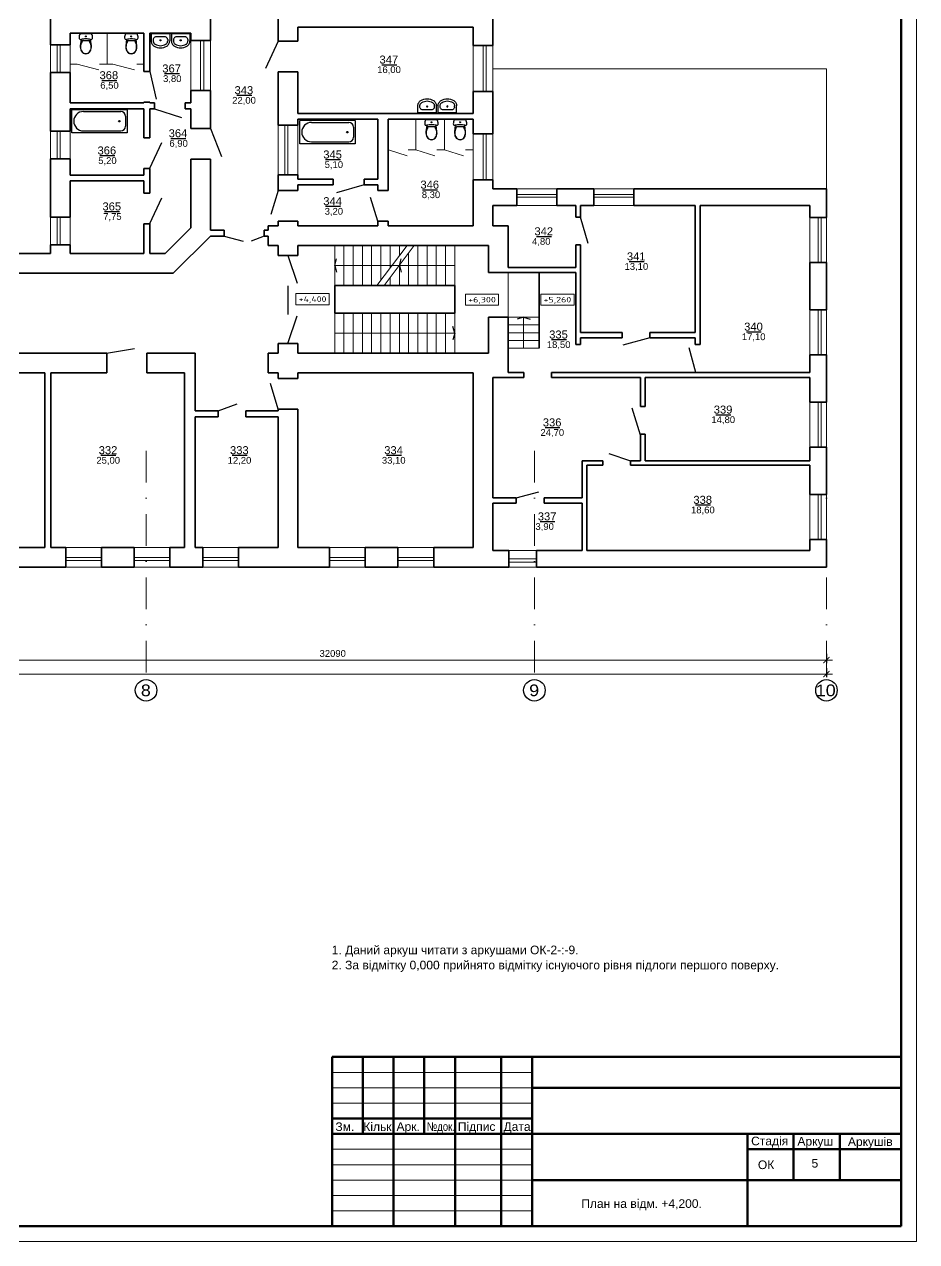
# Model space of a CAD drawing. Header units: millimetres. Extents: x 752233 to 2620908, y -654617 to -58944.
# Drawn here: x 1364315 to 1393313, y -270795 to -231250 of the extents above; entities that cross this region are included whole.
import ezdxf
from ezdxf.enums import TextEntityAlignment as Align

# ---------------------------------------------------------------- set-up
doc = ezdxf.new("R2010")
doc.units = ezdxf.units.MM
doc.header["$LTSCALE"] = 90
doc.linetypes.add('DASHDOT', pattern=[25.4, 12.7, -6.35, 0, -6.35])
doc.linetypes.add('Wipeout_Contour', pattern=[1000000.0, 0, -1000000.0])
doc.layers.get('0').update_dxf_attribs({"lineweight": 15})
doc.layers.get('DefPoints').update_dxf_attribs({"color": 255, "lineweight": 9})
doc.layers.add('Shutters', color=7, linetype='Continuous')
doc.styles.add('style2', font='ARIAL.TTF')
doc.styles.add('txt200', font='txt.shx', dxfattribs={"width": 0.9, "height": 200})
doc.dimstyles.new('ARKO_TICK_EXTLINES', dxfattribs={"dimscale": 100, "dimtxt": 2.2, "dimasz": 2, "dimexe": 1, "dimexo": 1, "dimgap": 1, "dimtad": 1, "dimdec": 0, "dimzin": 0, "dimtxsty": 'style2', "dimblk": 'ARCHTICK', "dimcen": 2, "dimdle": 2, "dimclrd": 5, "dimadec": 0, "dimazin": 0, "dimtfac": 1, "dimtdec": 0, "dimtix": 1, "dimtmove": 0, "dimatfit": 0, "dimfxl": 0, "dimtolj": 1, "dimtzin": 0, "dimlwd": 20, "dimarcsym": 0})

# ---------------------------------------------------------------- blocks, each defined once
blk = doc.blocks.new('A$C0C1168F7')
at = {"color": 254, "linetype": 'Wipeout_Contour', "ltscale": 5960.404581}
blk.add_wipeout([(0, 450), (0, 221), (3, 187), (11, 155), (26, 124), (44, 97), (68, 73), (95, 54), (160, 24), (229, 6), (300, 0), (371, 6), (440, 24), (505, 54), (532, 73), (556, 97), (574, 124), (589, 155), (597, 187), (600, 221), (600, 450)], dxfattribs=at).dxf.layer = 'Shutters'
at = {"layer": 'Shutters', "color": 133, "linetype": 'Continuous'}
for p, q in [((0, 450), (0, 221)), ((600, 450), (0, 450)), ((600, 450), (600, 221)), ((65, 267), (65, 221)), ((181, 358), (181, 358)), ((419, 358), (181, 358)), ((535, 267), (535, 221))]:
    blk.add_line(p, q, dxfattribs=at)
for points in [[(0, 221), (2, 196), (6, 171), (14, 147), (25, 124), (39, 103), (56, 84), (74, 68), (95, 54)], [(181, 358), (159, 356), (137, 351), (117, 342), (99, 331), (85, 317), (74, 302), (67, 284), (65, 267)], [(65, 221), (66, 205), (69, 189), (74, 173), (82, 159), (90, 146), (101, 134), (113, 123), (126, 114)], [(95, 54), (143, 31), (194, 14), (247, 3), (300, 0), (353, 3), (406, 14), (457, 31), (505, 54)], [(126, 114), (167, 94), (210, 80), (255, 71), (300, 68), (345, 71), (390, 80), (433, 94), (474, 114)], [(535, 267), (533, 284), (526, 302), (515, 317), (501, 331), (483, 342), (463, 351), (441, 356), (419, 358)], [(474, 114), (487, 123), (499, 134), (510, 146), (518, 159), (526, 173), (531, 189), (534, 205), (535, 221)], [(505, 54), (526, 68), (544, 84), (561, 103), (575, 124), (586, 147), (594, 171), (598, 196), (600, 221)]]:
    blk.add_lwpolyline(points, dxfattribs=at)
blk.add_circle((300, 243), 17.5, dxfattribs=at)
blk = doc.blocks.new('A$C5F3917FC')
at = {"color": 254, "linetype": 'Wipeout_Contour', "ltscale": 14728.445072}
blk.add_wipeout([(31, 650), (18, 619), (8, 587), (2, 554), (0, 520), (5, 498), (20, 479), (40, 469), (64, 469), (102, 475), (141, 480), (181, 483), (220, 484), (259, 483), (299, 480), (338, 475), (376, 469), (400, 469), (420, 479), (435, 498), (440, 520), (438, 554), (432, 587), (422, 619), (409, 650)], dxfattribs=at).dxf.layer = 'Shutters'
at = {"color": 254, "linetype": 'Wipeout_Contour', "ltscale": 9083.641401}
blk.add_wipeout([(98, 419), (342, 419), (363, 381), (380, 341), (392, 300), (399, 257), (376, 469), (338, 475), (299, 480), (259, 483), (220, 484), (181, 483), (141, 480), (102, 475), (64, 469), (41, 257), (48, 300), (60, 341), (77, 381)], dxfattribs=at).dxf.layer = 'Shutters'
at = {"layer": 'Shutters', "color": 133, "linetype": 'Continuous'}
blk.add_line((409, 650), (31, 650), dxfattribs=at)
at = {"color": 254, "linetype": 'Wipeout_Contour', "ltscale": 8188.801298}
blk.add_wipeout([(343, 54), (369, 92), (386, 132), (396, 173), (400, 215), (399, 257), (392, 301), (379, 344), (361, 385), (337, 427), (103, 427), (79, 385), (61, 344), (48, 301), (41, 257), (39, 215), (44, 173), (54, 132), (71, 92), (97, 54), (132, 25), (174, 6), (220, 0), (266, 6), (308, 25)], dxfattribs=at).dxf.layer = 'Shutters'
at = {"layer": 'Shutters', "color": 133, "linetype": 'Continuous'}
for p, q in [((2, 554), (0, 520)), ((0, 520), (5, 498)), ((8, 587), (2, 554)), ((5, 498), (20, 479)), ((18, 619), (8, 587)), ((31, 650), (18, 619)), ((20, 479), (40, 469)), ((40, 469), (64, 469)), ((64, 469), (41, 257)), ((98, 419), (77, 381)), ((107, 419), (86, 381)), ((342, 419), (98, 419)), ((354, 381), (333, 419)), ((363, 381), (342, 419)), ((399, 257), (376, 469)), ((376, 469), (400, 469)), ((400, 469), (420, 479)), ((422, 619), (409, 650)), ((420, 479), (435, 498)), ((432, 587), (422, 619)), ((438, 554), (432, 587)), ((435, 498), (440, 520)), ((440, 520), (438, 554)), ((41, 257), (39, 215)), ((39, 215), (44, 173)), ((48, 300), (41, 257)), ((44, 173), (54, 132)), ((49, 256), (47, 215)), ((47, 215), (52, 174)), ((60, 341), (48, 300)), ((56, 299), (49, 256)), ((52, 174), (62, 134)), ((54, 132), (70, 92)), ((68, 341), (56, 299)), ((77, 381), (60, 341)), ((62, 134), (78, 96)), ((86, 381), (68, 341)), ((70, 92), (97, 54)), ((78, 96), (102, 60)), ((97, 54), (132, 25)), ((102, 60), (136, 32)), ((132, 25), (174, 6)), ((136, 32), (176, 14)), ((174, 6), (220, 0)), ((176, 14), (220, 8)), ((220, 8), (264, 14)), ((220, 0), (266, 6)), ((264, 14), (304, 32)), ((266, 6), (308, 25)), ((304, 32), (338, 60)), ((308, 25), (343, 54)), ((338, 60), (362, 96)), ((343, 54), (370, 92)), ((371, 341), (354, 381)), ((362, 96), (378, 134)), ((380, 341), (363, 381)), ((370, 92), (386, 132)), ((384, 299), (371, 341)), ((378, 134), (388, 174)), ((392, 300), (380, 341)), ((391, 256), (384, 299)), ((386, 132), (396, 173)), ((388, 174), (393, 215)), ((393, 215), (391, 256)), ((399, 257), (392, 300)), ((396, 173), (401, 215)), ((401, 215), (399, 257))]:
    blk.add_line(p, q, dxfattribs=at)
blk.add_lwpolyline([(376, 469), (338, 475), (299, 480), (259, 483), (220, 484), (181, 483), (141, 480), (102, 475), (64, 469)], dxfattribs=at)
blk.add_circle((220, 567), 15, dxfattribs=at)
blk = doc.blocks.new('A$C003F1A73')
at = {"color": 254, "linetype": 'Wipeout_Contour', "ltscale": 4500.361208}
blk.add_wipeout([(0, 0), (1800, 0), (1800, 750), (0, 750)], dxfattribs=at).dxf.layer = 'Shutters'
at = {"layer": 'Shutters', "color": 133, "linetype": 'Continuous'}
for p, q in [((0, 0), (0, 750)), ((0, 750), (1800, 750)), ((60, 210), (60, 540)), ((1425, 690), (210, 690)), ((1800, 750), (1800, 0)), ((1425, 60), (210, 60)), ((0, 0), (1800, 0))]:
    blk.add_line(p, q, dxfattribs=at)
blk.add_circle((256, 375), 25, dxfattribs=at)
for centre, radius, start, end in [((210, 540), 150, 90, 180), ((1425, 375), 315, 270, 90), ((210, 210), 150, 180, 270)]:
    blk.add_arc(centre, radius, start, end, dxfattribs=at)
blk = doc.blocks.new('OTMET_P')
at = {"color": 0, "linetype": 'ByBlock'}
blk.add_lwpolyline([(-6, -2), (-6, 2), (6, 2), (6, -2)], close=True, dxfattribs=at)
at = {"color": 0, "linetype": 'ByBlock', "style": 'txt200', "width": 1.071429}
blk.add_attdef('OTMET', text='', height=2, dxfattribs=at).set_placement((-5, -1), (5, -1), align=Align.FIT)
blk = doc.blocks.new('_ArchTick')
at = {"color": 0, "linetype": 'ByBlock', "const_width": 0.15}
blk.add_lwpolyline([(-0.5, -0.5), (0.5, 0.5)], dxfattribs=at)
blk = doc.blocks.new('*D37')
at = {"color": 0, "lineweight": -2}
for p, q in [((1313221, -252161), (1313221, -252461)), ((1390381, -252161), (1390381, -252461))]:
    blk.add_line(p, q, dxfattribs=at)
at = {"color": 5, "lineweight": 20}
blk.add_line((1313021, -252361), (1390581, -252361), dxfattribs=at)
at = {"layer": 'DefPoints', "color": 0, "lineweight": 15}
for p in [(1313221, -249223), (1390381, -249223), (1390381, -252361)]:
    blk.add_point(p, dxfattribs=at)
at = {"color": 5, "lineweight": 20, "xscale": 200, "yscale": 200, "zscale": 200, "rotation": 180}
blk.add_blockref('_ArchTick', (1313221, -252361), dxfattribs=at)
at = {"color": 5, "lineweight": 20, "xscale": 200, "yscale": 200, "zscale": 200}
blk.add_blockref('_ArchTick', (1390381, -252361), dxfattribs=at)
at = {"color": 0, "lineweight": 15, "insert": (1351801, -252149), "char_height": 220, "attachment_point": 5, "style": 'style2'}
blk.add_mtext('\\A1;77160', dxfattribs=at)
blk = doc.blocks.new('*D38')
at = {"color": 0, "lineweight": -2}
for p, q in [((1358291, -251701), (1358291, -252001)), ((1390381, -251701), (1390381, -252001))]:
    blk.add_line(p, q, dxfattribs=at)
at = {"color": 5, "lineweight": 20}
blk.add_line((1390581, -251901), (1358091, -251901), dxfattribs=at)
at = {"layer": 'DefPoints', "color": 0, "lineweight": 15}
for p in [(1358291, -251578), (1390381, -251578), (1358291, -251901)]:
    blk.add_point(p, dxfattribs=at)
at = {"color": 5, "lineweight": 20, "xscale": 200, "yscale": 200, "zscale": 200, "rotation": 180}
blk.add_blockref('_ArchTick', (1358291, -251901), dxfattribs=at)
at = {"color": 5, "lineweight": 20, "xscale": 200, "yscale": 200, "zscale": 200}
blk.add_blockref('_ArchTick', (1390381, -251901), dxfattribs=at)
at = {"color": 0, "lineweight": 15, "insert": (1374336, -251689), "char_height": 220, "attachment_point": 5, "style": 'style2'}
blk.add_mtext('\\A1;32090', dxfattribs=at)

msp = doc.modelspace()

# ---------------------------------------------------------------- linework, layer by layer
at = {"color": 250, "linetype": 'ByBlock', "ltscale": 4}
for p, q in [((1393313.3, -270794.7), (1393313.3, -192165.3)), ((1306957.9, -270794.7), (1393313.3, -270794.7))]:
    msp.add_line(p, q, dxfattribs=at)
at = {"color": 7, "lineweight": 50}
for p, q in [((1392813.3, -270294.7), (1392813.3, -192665.3)), ((1392813.3, -264794.7), (1374313.3, -264794.7)), ((1374313.3, -264794.7), (1392813.3, -264794.7)), ((1374313.3, -264794.7), (1374313.3, -270294.7)), ((1392813.3, -264794.7), (1374313.3, -264794.7)), ((1374313.3, -264794.7), (1374313.3, -270294.7)), ((1375313.3, -264794.7), (1375313.3, -267294.7)), ((1376313.3, -264794.7), (1376313.3, -270294.7)), ((1377313.3, -264794.7), (1377313.3, -267294.7)), ((1378313.3, -264794.7), (1378313.3, -270294.7)), ((1379813.3, -264794.7), (1379813.3, -270294.7)), ((1380813.3, -264794.7), (1380813.3, -270294.7)), ((1380813.3, -265794.7), (1392813.3, -265794.7)), ((1374313.3, -266794.7), (1380813.3, -266794.7)), ((1374313.3, -267294.7), (1392813.3, -267294.7)), ((1387813.3, -267294.7), (1387813.3, -270294.7)), ((1389313.3, -267294.7), (1389313.3, -268794.7)), ((1390813.3, -267294.7), (1390813.3, -268794.7)), ((1387813.3, -267794.7), (1392813.3, -267794.7)), ((1380813.3, -268794.7), (1392813.3, -268794.7)), ((1307757.9, -270294.7), (1392813.3, -270294.7))]:
    msp.add_line(p, q, dxfattribs=at)
at = {"color": 250, "lineweight": 35}
for p, q in [((1372561.3, -231795.1), (1372561.3, -228790.9)), ((1379541.3, -231935.1), (1379541.3, -230235.1)), ((1365161.3, -231915.1), (1365161.3, -230895.1)), ((1370361.3, -231775.1), (1370361.3, -230795.1)), ((1365801.3, -231535.1), (1368201.3, -231535.1)), ((1365801.3, -231915.1), (1365801.3, -231535.1)), ((1368201.3, -232783.1), (1368201.3, -231535.1)), ((1368391.3, -231535.1), (1369721.3, -231535.1)), ((1368391.3, -232783.1), (1368391.3, -231535.1)), ((1369721.3, -231775.1), (1369721.3, -231535.1)), ((1373201.3, -231795.1), (1373201.3, -231345.1)), ((1373201.3, -231345.1), (1378901.3, -231345.1)), ((1378901.3, -231935.1), (1378901.3, -231345.1)), ((1365801.3, -231915.1), (1365161.3, -231915.1)), ((1370361.3, -231775.1), (1369721.3, -231775.1)), ((1373201.3, -231795.1), (1372561.3, -231795.1)), ((1378901.3, -231935.1), (1379541.3, -231935.1)), ((1365161.3, -234715.1), (1365161.3, -232815.1)), ((1365801.3, -232815.1), (1365161.3, -232815.1)), ((1365801.3, -233804.7), (1365801.3, -232815.1)), ((1368391.3, -232783.1), (1368201.3, -232783.1)), ((1372561.3, -234522), (1372561.3, -232795.1)), ((1373201.3, -232795.1), (1372561.3, -232795.1)), ((1373201.3, -234145.1), (1373201.3, -232795.1)), ((1369721.3, -233804.7), (1369721.3, -233395.1)), ((1370361.3, -233395.1), (1369721.3, -233395.1)), ((1370361.3, -234635.1), (1370361.3, -233395.1)), ((1378901.3, -234145.1), (1378901.3, -233435.1)), ((1378901.3, -233435.1), (1379541.3, -233435.1)), ((1379541.3, -234805.1), (1379541.3, -233435.1)), ((1365801.3, -233804.7), (1368201.3, -233804.7)), ((1365801.3, -233994.7), (1368201.3, -233994.7)), ((1365801.3, -234715.1), (1365801.3, -233994.7)), ((1368201.3, -233804.7), (1368201.3, -233783.1)), ((1368391.3, -233783.1), (1368201.3, -233783.1)), ((1368201.3, -234935.9), (1368201.3, -233994.7)), ((1368391.3, -233804.7), (1368391.3, -233783.1)), ((1368391.3, -233804.7), (1368541, -233804.7)), ((1368391.3, -233994.7), (1368541, -233994.7)), ((1368391.3, -234935.9), (1368391.3, -233994.7)), ((1368541, -233804.7), (1368541, -233994.7)), ((1369541, -233804.7), (1369721.3, -233804.7)), ((1369541, -233804.7), (1369541, -233994.7)), ((1369541, -233994.7), (1369721.3, -233994.7)), ((1369721.3, -234635.1), (1369721.3, -233994.7)), ((1373201.3, -234145.1), (1378901.3, -234145.1)), ((1373201.3, -234335.1), (1375801.3, -234335.1)), ((1373201.3, -234522), (1373201.3, -234335.1)), ((1375801.3, -236275.1), (1375801.3, -234335.1)), ((1376141.3, -234335.1), (1378901.3, -234335.1)), ((1376141.3, -236643.4), (1376141.3, -234335.1)), ((1378901.3, -234805.1), (1378901.3, -234335.1)), ((1365801.3, -234715.1), (1365161.3, -234715.1)), ((1370361.3, -234635.1), (1369721.3, -234635.1)), ((1373201.3, -234522), (1372561.3, -234522)), ((1378901.3, -234805.1), (1379541.3, -234805.1)), ((1368391.3, -234935.9), (1368201.3, -234935.9)), ((1365161.3, -237515.1), (1365161.3, -235615.1)), ((1365801.3, -235615.1), (1365161.3, -235615.1)), ((1365801.3, -236144.7), (1365801.3, -235615.1)), ((1369721.3, -237862.3), (1369721.3, -235635.1)), ((1370361.3, -235635.1), (1369721.3, -235635.1)), ((1370361.3, -237937.4), (1370361.3, -235635.1)), ((1368201.3, -236144.7), (1368201.3, -235935.9)), ((1368391.3, -235935.9), (1368201.3, -235935.9)), ((1368391.3, -236733.8), (1368391.3, -235935.9)), ((1365801.3, -236144.7), (1368201.3, -236144.7)), ((1365801.3, -236334.7), (1368201.3, -236334.7)), ((1365801.3, -237515.1), (1365801.3, -236334.7)), ((1368201.3, -236733.8), (1368201.3, -236334.7)), ((1372561.3, -236643.4), (1372561.3, -236142)), ((1373201.3, -236142), (1372561.3, -236142)), ((1373201.3, -236275.1), (1373201.3, -236142)), ((1373201.3, -236275.1), (1374355.9, -236275.1)), ((1373201.3, -236465.1), (1374355.9, -236465.1)), ((1373201.3, -236643.4), (1373201.3, -236465.1)), ((1374355.9, -236275.1), (1374355.9, -236465.1)), ((1375355.9, -236275.1), (1375801.3, -236275.1)), ((1375355.9, -236275.1), (1375355.9, -236465.1)), ((1375355.9, -236465.1), (1375801.3, -236465.1)), ((1375801.3, -236643.4), (1375801.3, -236465.1)), ((1378901.3, -237795.1), (1378901.3, -236305.1)), ((1378901.3, -236305.1), (1379541.3, -236305.1)), ((1379541.3, -236595.1), (1379541.3, -236305.1)), ((1368391.3, -236733.8), (1368201.3, -236733.8)), ((1373201.3, -236643.4), (1372561.3, -236643.4)), ((1376141.3, -236643.4), (1375801.3, -236643.4)), ((1380321.3, -236595.1), (1379541.3, -236595.1)), ((1380321.3, -237135.1), (1380321.3, -236595.1)), ((1382821.3, -236595.1), (1381621.3, -236595.1)), ((1381621.3, -237135.1), (1381621.3, -236595.1)), ((1382821.3, -237135.1), (1382821.3, -236595.1)), ((1390381.3, -236595.1), (1384121.3, -236595.1)), ((1384121.3, -237135.1), (1384121.3, -236595.1)), ((1390381.3, -237525.1), (1390381.3, -236595.1)), ((1380321.3, -237135.1), (1379541.3, -237135.1)), ((1379541.3, -237795.1), (1379541.3, -237135.1)), ((1382241.3, -237135.1), (1381621.3, -237135.1)), ((1382241.3, -237509.6), (1382241.3, -237135.1)), ((1382821.3, -237135.1), (1382391.3, -237135.1)), ((1382391.3, -237509.6), (1382391.3, -237135.1)), ((1386111.3, -237135.1), (1384121.3, -237135.1)), ((1386111.3, -241265.1), (1386111.3, -237135.1)), ((1389841.3, -237135.1), (1386281.3, -237135.1)), ((1386281.3, -241655.1), (1386281.3, -237135.1)), ((1389841.3, -237525.1), (1389841.3, -237135.1)), ((1365801.3, -237515.1), (1365161.3, -237515.1)), ((1372561.3, -237795.1), (1372561.3, -237643.4)), ((1373201.3, -237643.4), (1372561.3, -237643.4)), ((1373201.3, -237795.1), (1373201.3, -237643.4)), ((1375801.3, -237795.1), (1375801.3, -237643.4)), ((1376141.3, -237643.4), (1375801.3, -237643.4)), ((1376141.3, -237795.1), (1376141.3, -237643.4)), ((1382241.3, -237509.6), (1382391.3, -237509.6)), ((1390381.3, -237525.1), (1389841.3, -237525.1)), ((1368201.3, -238695.1), (1368201.3, -237733.8)), ((1368391.3, -237733.8), (1368201.3, -237733.8)), ((1368391.3, -238695.1), (1368391.3, -237718.6)), ((1368888.5, -238695.1), (1369721.3, -237862.3)), ((1370813.9, -237937.4), (1370361.3, -237937.4)), ((1370813.9, -237937.4), (1370813.9, -238127.4)), ((1372241.3, -237937.4), (1372113.9, -237937.4)), ((1372113.9, -237937.4), (1372113.9, -238127.4)), ((1372561.3, -237795.1), (1372241.3, -237795.1)), ((1372241.3, -237937.4), (1372241.3, -237795.1)), ((1375801.3, -237795.1), (1373201.3, -237795.1)), ((1378901.3, -237795.1), (1376141.3, -237795.1)), ((1380041.3, -237795.1), (1379541.3, -237795.1)), ((1380041.3, -239146.6), (1380041.3, -237795.1)), ((1365161.3, -238695.1), (1365161.3, -238415.1)), ((1365801.3, -238415.1), (1365161.3, -238415.1)), ((1365801.3, -238695.1), (1365801.3, -238415.1)), ((1369153.6, -239335.1), (1370361.3, -238127.4)), ((1370813.9, -238127.4), (1370361.3, -238127.4)), ((1372241.3, -238127.4), (1372113.9, -238127.4)), ((1372241.3, -238435.1), (1372241.3, -238127.4)), ((1372561.3, -238435.1), (1372241.3, -238435.1)), ((1372561.3, -238755.1), (1372561.3, -238435.1)), ((1373201.3, -238755.1), (1373201.3, -238435.1)), ((1379401.3, -238435.1), (1373201.3, -238435.1)), ((1379401.3, -239316.6), (1379401.3, -238435.1)), ((1382241.3, -239146.6), (1382241.3, -238409.6)), ((1382241.3, -238409.6), (1382391.3, -238409.6)), ((1382391.3, -241265.1), (1382391.3, -238409.6)), ((1365161.3, -238695.1), (1364101.3, -238695.1)), ((1368201.3, -238695.1), (1365801.3, -238695.1)), ((1368888.5, -238695.1), (1368391.3, -238695.1)), ((1373201.3, -238755.1), (1372561.3, -238755.1)), ((1382241.3, -239146.6), (1380041.3, -239146.6)), ((1389841.3, -240525.1), (1389841.3, -238985.1)), ((1390381.3, -238985.1), (1389841.3, -238985.1)), ((1390381.3, -240525.1), (1390381.3, -238985.1)), ((1369153.6, -239335.1), (1364101.3, -239335.1)), ((1379401.3, -239316.6), (1380041.3, -239316.6)), ((1382241.3, -239316.6), (1380041.3, -239316.6)), ((1381041.3, -239316.6), (1381041.3, -241766.6)), ((1382241.3, -241655.1), (1382241.3, -239316.6)), ((1374401.3, -239735.1), (1378301.3, -239735.1)), ((1374401.3, -239735.1), (1374401.3, -240635.1)), ((1378301.3, -239735.1), (1378301.3, -240635.1)), ((1374401.3, -240635.1), (1378301.3, -240635.1)), ((1379401.3, -241935.1), (1379401.3, -240766.6)), ((1379401.3, -240766.6), (1380041.3, -240766.6)), ((1380041.3, -242555.1), (1380041.3, -240766.6)), ((1390381.3, -240525.1), (1389841.3, -240525.1)), ((1373201.3, -241615.1), (1372561.3, -241615.1)), ((1372561.3, -241935.1), (1372561.3, -241615.1)), ((1373201.3, -241935.1), (1373201.3, -241615.1)), ((1383738.9, -241265.1), (1382391.3, -241265.1)), ((1382391.3, -241655.1), (1382391.3, -241435.1)), ((1383738.9, -241435.1), (1382391.3, -241435.1)), ((1383738.9, -241265.1), (1383738.9, -241435.1)), ((1386111.3, -241265.1), (1384638.9, -241265.1)), ((1384638.9, -241265.1), (1384638.9, -241435.1)), ((1386111.3, -241435.1), (1384638.9, -241435.1)), ((1386111.3, -241655.1), (1386111.3, -241435.1)), ((1366993.5, -241935.1), (1363807.5, -241935.1)), ((1366993.5, -241935.1), (1366993.5, -242575.1)), ((1369861.3, -241935.1), (1368293.5, -241935.1)), ((1368293.5, -241935.1), (1368293.5, -242575.1)), ((1369861.3, -243805.1), (1369861.3, -241935.1)), ((1372561.3, -241935.1), (1372241.3, -241935.1)), ((1372241.3, -242575.1), (1372241.3, -241935.1)), ((1379401.3, -241935.1), (1373201.3, -241935.1)), ((1382391.3, -241655.1), (1382241.3, -241655.1)), ((1386281.3, -241655.1), (1386111.3, -241655.1)), ((1389841.3, -242555.1), (1389841.3, -241985.1)), ((1390381.3, -241985.1), (1389841.3, -241985.1)), ((1390381.3, -243525.1), (1390381.3, -241985.1)), ((1364981.3, -242575.1), (1363807.5, -242575.1)), ((1364981.3, -248245.1), (1364981.3, -242575.1)), ((1365171.3, -248245.1), (1365171.3, -242575.1)), ((1366993.5, -242575.1), (1365171.3, -242575.1)), ((1369521.3, -242575.1), (1368293.5, -242575.1)), ((1369521.3, -248245.1), (1369521.3, -242575.1)), ((1372561.3, -242575.1), (1372241.3, -242575.1)), ((1372561.3, -242755.1), (1372561.3, -242575.1)), ((1373201.3, -242755.1), (1372561.3, -242755.1)), ((1373201.3, -242755.1), (1373201.3, -242575.1)), ((1378901.3, -242575.1), (1373201.3, -242575.1)), ((1378901.3, -248245.1), (1378901.3, -242575.1)), ((1380545.2, -242725.1), (1379541.3, -242725.1)), ((1379541.3, -246635.1), (1379541.3, -242725.1)), ((1380545.2, -242555.1), (1380041.3, -242555.1)), ((1380545.2, -242555.1), (1380545.2, -242725.1)), ((1389841.3, -242555.1), (1381445.2, -242555.1)), ((1381445.2, -242555.1), (1381445.2, -242725.1)), ((1384341.3, -242725.1), (1381445.2, -242725.1)), ((1384341.3, -243664), (1384341.3, -242725.1)), ((1384491.3, -243664), (1384491.3, -242725.1)), ((1389841.3, -242725.1), (1384491.3, -242725.1)), ((1389841.3, -243525.1), (1389841.3, -242725.1)), ((1390381.3, -243525.1), (1389841.3, -243525.1)), ((1370615.4, -243805.1), (1369861.3, -243805.1)), ((1370615.4, -243805.1), (1370615.4, -243995.1)), ((1372561.3, -243805.1), (1371515.4, -243805.1)), ((1371515.4, -243805.1), (1371515.4, -243995.1)), ((1372561.3, -243805.1), (1372561.3, -243755.1)), ((1373201.3, -243755.1), (1372561.3, -243755.1)), ((1373201.3, -248245.1), (1373201.3, -243755.1)), ((1384341.3, -243664), (1384491.3, -243664)), ((1369861.3, -248245.1), (1369861.3, -243995.1)), ((1370615.4, -243995.1), (1369861.3, -243995.1)), ((1372561.3, -243995.1), (1371515.4, -243995.1)), ((1372561.3, -248245.1), (1372561.3, -243995.1)), ((1384341.3, -245425.1), (1384341.3, -244564)), ((1384341.3, -244564), (1384491.3, -244564)), ((1384491.3, -245425.1), (1384491.3, -244564)), ((1389841.3, -245425.1), (1389841.3, -244985.1)), ((1390381.3, -244985.1), (1389841.3, -244985.1)), ((1390381.3, -246525.1), (1390381.3, -244985.1)), ((1382441.3, -246635.1), (1382441.3, -245425.1)), ((1383117.6, -245425.1), (1382441.3, -245425.1)), ((1383117.6, -245425.1), (1383117.6, -245575.1)), ((1384341.3, -245425.1), (1384017.6, -245425.1)), ((1384017.6, -245425.1), (1384017.6, -245575.1)), ((1389841.3, -245425.1), (1384491.3, -245425.1)), ((1382591.3, -248345.1), (1382591.3, -245575.1)), ((1383117.6, -245575.1), (1382591.3, -245575.1)), ((1389841.3, -245575.1), (1384017.6, -245575.1)), ((1389841.3, -246525.1), (1389841.3, -245575.1)), ((1380302.9, -246635.1), (1379541.3, -246635.1)), ((1380302.9, -246635.1), (1380302.9, -246805.1)), ((1382441.3, -246635.1), (1381202.9, -246635.1)), ((1381202.9, -246635.1), (1381202.9, -246805.1)), ((1390381.3, -246525.1), (1389841.3, -246525.1)), ((1380302.9, -246805.1), (1379541.3, -246805.1)), ((1379541.3, -248345.1), (1379541.3, -246805.1)), ((1382441.3, -246805.1), (1381202.9, -246805.1)), ((1382441.3, -248345.1), (1382441.3, -246805.1)), ((1364981.3, -248245.1), (1363897.9, -248245.1)), ((1365657.9, -248245.1), (1365171.3, -248245.1)), ((1365657.9, -248885.1), (1365657.9, -248245.1)), ((1367887.9, -248245.1), (1366817.9, -248245.1)), ((1366817.9, -248885.1), (1366817.9, -248245.1)), ((1367887.9, -248885.1), (1367887.9, -248245.1)), ((1369521.3, -248245.1), (1369047.9, -248245.1)), ((1369047.9, -248885.1), (1369047.9, -248245.1)), ((1370117.9, -248245.1), (1369861.3, -248245.1)), ((1370117.9, -248885.1), (1370117.9, -248245.1)), ((1372561.3, -248245.1), (1371277.9, -248245.1)), ((1371277.9, -248885.1), (1371277.9, -248245.1)), ((1374227.9, -248245.1), (1373201.3, -248245.1)), ((1374227.9, -248885.1), (1374227.9, -248245.1)), ((1376457.9, -248245.1), (1375387.9, -248245.1)), ((1375387.9, -248885.1), (1375387.9, -248245.1)), ((1376457.9, -248885.1), (1376457.9, -248245.1)), ((1378901.3, -248245.1), (1377617.9, -248245.1)), ((1377617.9, -248885.1), (1377617.9, -248245.1)), ((1389841.3, -248345.1), (1389841.3, -247985.1)), ((1390381.3, -247985.1), (1389841.3, -247985.1)), ((1390381.3, -248885.1), (1390381.3, -247985.1)), ((1380061.3, -248345.1), (1379541.3, -248345.1)), ((1380061.3, -248885.1), (1380061.3, -248345.1)), ((1382441.3, -248345.1), (1380961.3, -248345.1)), ((1380961.3, -248885.1), (1380961.3, -248345.1)), ((1389841.3, -248345.1), (1382591.3, -248345.1)), ((1365657.9, -248885.1), (1363897.9, -248885.1)), ((1367887.9, -248885.1), (1366817.9, -248885.1)), ((1370117.9, -248885.1), (1369047.9, -248885.1)), ((1374227.9, -248885.1), (1371277.9, -248885.1)), ((1376457.9, -248885.1), (1375387.9, -248885.1)), ((1380061.3, -248885.1), (1377617.9, -248885.1)), ((1390381.3, -248885.1), (1380961.3, -248885.1))]:
    msp.add_line(p, q, dxfattribs=at)
at = {"color": 250, "lineweight": 15}
for p, q in [((1367001.3, -231535.1), (1367001.3, -232539.1)), ((1365161.3, -231915.1), (1365161.3, -232815.1)), ((1365379, -231915.1), (1365379, -232815.1)), ((1365481.3, -231915.1), (1365481.3, -232815.1)), ((1365801.3, -231915.1), (1365801.3, -232815.1)), ((1369721.3, -231775.1), (1369721.3, -233395.1)), ((1370041.3, -231775.1), (1370041.3, -233395.1)), ((1370143.6, -231775.1), (1370143.6, -233395.1)), ((1370361.3, -231775.1), (1370361.3, -233395.1)), ((1378901.3, -231935.1), (1378901.3, -233435.1)), ((1379221.3, -231935.1), (1379221.3, -233435.1)), ((1379323.6, -231935.1), (1379323.6, -233435.1)), ((1379541.3, -231935.1), (1379541.3, -233435.1)), ((1365801.3, -232539.1), (1366034, -232539.1)), ((1366034, -232539.1), (1366734.5, -232726.8)), ((1366754.5, -232539.1), (1367196, -232539.1)), ((1367196, -232539.1), (1367896.5, -232726.8)), ((1367968.6, -232539.1), (1368201.3, -232539.1)), ((1377041.3, -234327.5), (1377041.3, -235331.5)), ((1377971.3, -234327.5), (1377971.3, -235331.5)), ((1365161.3, -234715.1), (1365161.3, -235615.1)), ((1365379, -234715.1), (1365379, -235615.1)), ((1365481.3, -234715.1), (1365481.3, -235615.1)), ((1365801.3, -234715.1), (1365801.3, -235615.1)), ((1372561.3, -234522), (1372561.3, -236142)), ((1372779, -234522), (1372779, -236142)), ((1372881.3, -234522), (1372881.3, -236142)), ((1373201.3, -234522), (1373201.3, -236142)), ((1378901.3, -234805.1), (1378901.3, -236305.1)), ((1379221.3, -234805.1), (1379221.3, -236305.1)), ((1379323.6, -234805.1), (1379323.6, -236305.1)), ((1379541.3, -234805.1), (1379541.3, -236305.1)), ((1376144.2, -235331.5), (1376754.2, -235519.2)), ((1376793.4, -235331.5), (1377026.1, -235331.5)), ((1377041.3, -235331.5), (1377651.3, -235519.2)), ((1377723.4, -235331.5), (1377956.1, -235331.5)), ((1377971.3, -235331.5), (1378581.4, -235519.2)), ((1378653.4, -235331.5), (1378886.1, -235331.5)), ((1380321.3, -236595.1), (1381621.3, -236595.1)), ((1380321.3, -236776.9), (1381621.3, -236776.9)), ((1380321.3, -236865.1), (1381621.3, -236865.1)), ((1382821.3, -236595.1), (1384121.3, -236595.1)), ((1382821.3, -236776.9), (1384121.3, -236776.9)), ((1382821.3, -236865.1), (1384121.3, -236865.1)), ((1380321.3, -237135.1), (1381621.3, -237135.1)), ((1382821.3, -237135.1), (1384121.3, -237135.1)), ((1365161.3, -237515.1), (1365161.3, -238415.1)), ((1365379, -237515.1), (1365379, -238415.1)), ((1365481.3, -237515.1), (1365481.3, -238415.1)), ((1365801.3, -237515.1), (1365801.3, -238415.1)), ((1389841.3, -237525.1), (1389841.3, -238985.1)), ((1390111.3, -237525.1), (1390111.3, -238985.1)), ((1390213.6, -237525.1), (1390213.6, -238985.1)), ((1390381.3, -237525.1), (1390381.3, -238985.1)), ((1376751.5, -238435.1), (1375773.5, -239735.1)), ((1376987.5, -238435.1), (1376009.5, -239735.1)), ((1378301.3, -239085.1), (1374401.3, -239085.1)), ((1380041.3, -239316.6), (1380041.3, -240766.6)), ((1381041.3, -240766.6), (1380041.3, -240766.6)), ((1380541.3, -241766.6), (1380541.3, -240766.6)), ((1389841.3, -240525.1), (1389841.3, -241985.1)), ((1390111.3, -240525.1), (1390111.3, -241985.1)), ((1390213.6, -240525.1), (1390213.6, -241985.1)), ((1390381.3, -240525.1), (1390381.3, -241985.1)), ((1381041.3, -241016.6), (1380041.3, -241016.6)), ((1374401.3, -241285.1), (1378301.3, -241285.1)), ((1381041.3, -241266.6), (1380041.3, -241266.6)), ((1381041.3, -241516.6), (1380041.3, -241516.6)), ((1381041.3, -241766.6), (1380041.3, -241766.6)), ((1389841.3, -243525.1), (1389841.3, -244985.1)), ((1390111.3, -243525.1), (1390111.3, -244985.1)), ((1390213.6, -243525.1), (1390213.6, -244985.1)), ((1390381.3, -243525.1), (1390381.3, -244985.1)), ((1389841.3, -246525.1), (1389841.3, -247985.1)), ((1390111.3, -246525.1), (1390111.3, -247985.1)), ((1390213.6, -246525.1), (1390213.6, -247985.1)), ((1390381.3, -246525.1), (1390381.3, -247985.1)), ((1365657.9, -248245.1), (1366817.9, -248245.1)), ((1367887.9, -248245.1), (1369047.9, -248245.1)), ((1370117.9, -248245.1), (1371277.9, -248245.1)), ((1374227.9, -248245.1), (1375387.9, -248245.1)), ((1376457.9, -248245.1), (1377617.9, -248245.1)), ((1365657.9, -248565.1), (1366817.9, -248565.1)), ((1365657.9, -248667.4), (1366817.9, -248667.4)), ((1367887.9, -248565.1), (1369047.9, -248565.1)), ((1367887.9, -248667.4), (1369047.9, -248667.4)), ((1370117.9, -248565.1), (1371277.9, -248565.1)), ((1370117.9, -248667.4), (1371277.9, -248667.4)), ((1374227.9, -248565.1), (1375387.9, -248565.1)), ((1374227.9, -248667.4), (1375387.9, -248667.4)), ((1376457.9, -248565.1), (1377617.9, -248565.1)), ((1376457.9, -248667.4), (1377617.9, -248667.4)), ((1380061.3, -248345.1), (1380961.3, -248345.1)), ((1380061.3, -248615.1), (1380961.3, -248615.1)), ((1380061.3, -248717.4), (1380961.3, -248717.4)), ((1365657.9, -248885.1), (1366817.9, -248885.1)), ((1367887.9, -248885.1), (1369047.9, -248885.1)), ((1370117.9, -248885.1), (1371277.9, -248885.1)), ((1374227.9, -248885.1), (1375387.9, -248885.1)), ((1376457.9, -248885.1), (1377617.9, -248885.1)), ((1380061.3, -248885.1), (1380961.3, -248885.1))]:
    msp.add_line(p, q, dxfattribs=at)
at = {"color": 2, "lineweight": 30}
for p, q in [((1372561.3, -231795.1), (1372157, -232682.9)), ((1368391.3, -232783.1), (1368596.7, -233685.2)), ((1368541, -233994.7), (1369419.1, -234280.4)), ((1370361.3, -234635.1), (1370725.2, -235542.4)), ((1368391.3, -235920.7), (1368777.7, -235092)), ((1375355.9, -236465.1), (1374455.8, -236721.1)), ((1372561.3, -236643.4), (1372327.9, -237430.3)), ((1368391.3, -237718.6), (1368777.7, -236889.8)), ((1375801.3, -237643.4), (1375565.9, -236874.1)), ((1382633.6, -238366.9), (1382391.3, -237509.6)), ((1370813.9, -238127.4), (1371424.8, -238291.1)), ((1372113.9, -238127.4), (1371683.3, -238297.7)), ((1372881.3, -238755.1), (1373177.6, -239655.4)), ((1374401.3, -239085.1), (1374459.1, -238869.4)), ((1374401.3, -239085.1), (1374459.1, -239300.8)), ((1376501.3, -239081.4), (1376559.1, -238865.7)), ((1376501.3, -239081.4), (1376559.1, -239297.1)), ((1372881.3, -239746.7), (1372881.3, -240680.4)), ((1372881.3, -241615.1), (1373177.6, -240714.8)), ((1380541.3, -240766.6), (1380325.6, -240824.4)), ((1380541.3, -240766.6), (1380757, -240824.4)), ((1378301.3, -241285.1), (1378243.5, -241069.4)), ((1378301.3, -241285.1), (1378243.5, -241500.8)), ((1384638.9, -241435.1), (1383762.8, -241674.8)), ((1366982.8, -241935.1), (1367889.8, -241775.2)), ((1386132.2, -242555.1), (1385916.6, -241762.7)), ((1372561.3, -243755.1), (1372315.8, -242915.1)), ((1370615.4, -243805.1), (1371235.4, -243579.4)), ((1384341.3, -244593.6), (1384065.8, -243714.1)), ((1383313.4, -245195.8), (1384017.6, -245425.1)), ((1380302.9, -246635.1), (1381032.1, -246439.7))]:
    msp.add_line(p, q, dxfattribs=at)
at = {"lineweight": 30}
for p, q in [((1368870.6, -232850.4), (1369356.6, -232850.4)), ((1375928.9, -232560.4), (1376414.9, -232560.4)), ((1366830.4, -233069.6), (1367316.3, -233069.6)), ((1371217.7, -233555.2), (1371703.7, -233555.2)), ((1369076.9, -234954.6), (1369562.9, -234954.6)), ((1366764.5, -235513.8), (1367250.5, -235513.8)), ((1374101.9, -235643.4), (1374587.9, -235643.4)), ((1377257.9, -236622.8), (1377743.9, -236622.8)), ((1374101.9, -237161), (1374587.9, -237161)), ((1366925, -237331.2), (1367411, -237331.2)), ((1380963, -238139.5), (1381449, -238139.5)), ((1383968.2, -238953.8), (1384454.2, -238953.8)), ((1381442.4, -241491.5), (1381928.4, -241491.5)), ((1387779, -241237), (1388265, -241237)), ((1386791.2, -243930.9), (1387277.2, -243930.9)), ((1381235.9, -244347.1), (1381721.9, -244347.1)), ((1366803.7, -245249.8), (1367289.7, -245249.8)), ((1371070.5, -245249.8), (1371556.5, -245249.8)), ((1376082.4, -245249.8), (1376568.3, -245249.8)), ((1386129, -246862.6), (1386615, -246862.6)), ((1381072.9, -247401), (1381558.9, -247401))]:
    msp.add_line(p, q, dxfattribs=at)
at = {"color": 250, "lineweight": 18}
for p, q in [((1390381.3, -232695.1), (1379541.3, -232695.1)), ((1390381.3, -232695.1), (1390381.3, -236595.1)), ((1374401.3, -241935.1), (1374401.3, -238435.1)), ((1374701.3, -239735.1), (1374701.3, -238435.1)), ((1375001.3, -239735.1), (1375001.3, -238435.1)), ((1375301.3, -239735.1), (1375301.3, -238435.1)), ((1375601.3, -239735.1), (1375601.3, -238435.1)), ((1375901.3, -239565.3), (1375901.3, -238435.1)), ((1376201.3, -239166.5), (1376201.3, -238435.1)), ((1376501.3, -238767.7), (1376501.3, -238435.1)), ((1377101.3, -239735.1), (1377101.3, -238435.1)), ((1377401.3, -239735.1), (1377401.3, -238435.1)), ((1377701.3, -239735.1), (1377701.3, -238435.1)), ((1378001.3, -239735.1), (1378001.3, -238435.1)), ((1378301.3, -241935.1), (1378301.3, -238435.1)), ((1376801.3, -239735.1), (1376801.3, -238682.6)), ((1376501.3, -239735.1), (1376501.3, -239081.4)), ((1376201.3, -239735.1), (1376201.3, -239480.2)), ((1374701.3, -241935.1), (1374701.3, -240635.1)), ((1375001.3, -241935.1), (1375001.3, -240635.1)), ((1375301.3, -241935.1), (1375301.3, -240635.1)), ((1375601.3, -241935.1), (1375601.3, -240635.1)), ((1375901.3, -241935.1), (1375901.3, -240635.1)), ((1376201.3, -241935.1), (1376201.3, -240635.1)), ((1376501.3, -241935.1), (1376501.3, -240635.1)), ((1376801.3, -241935.1), (1376801.3, -240635.1)), ((1377101.3, -241935.1), (1377101.3, -240635.1)), ((1377401.3, -241935.1), (1377401.3, -240635.1)), ((1377701.3, -241935.1), (1377701.3, -240635.1)), ((1378001.3, -241935.1), (1378001.3, -240635.1))]:
    msp.add_line(p, q, dxfattribs=at)
at = {"color": 1, "linetype": 'DASHDOT', "ltscale": 0.9}
for p, q in [((1368271.3, -245103.3), (1368271.3, -252533.6)), ((1380891.3, -245103.3), (1380891.3, -252533.6)), ((1390381.3, -245103.3), (1390381.3, -252533.6))]:
    msp.add_line(p, q, dxfattribs=at)
at = {"color": 0}
for p, q in [((1374313.3, -265294.7), (1380813.3, -265294.7)), ((1374313.3, -265794.7), (1380813.3, -265794.7)), ((1374313.3, -266294.7), (1380813.3, -266294.7)), ((1374313.3, -267794.7), (1380813.3, -267794.7)), ((1374313.3, -268294.7), (1380813.3, -268294.7)), ((1374313.3, -268794.7), (1380813.3, -268794.7)), ((1374313.3, -269294.7), (1380813.3, -269294.7))]:
    msp.add_line(p, q, dxfattribs=at)
at = {"color": 7, "linetype": 'Continuous'}
msp.add_line((1374313.3, -269794.7), (1380813.3, -269794.7), dxfattribs=at)
at = {"color": 7, "ltscale": 0.9}
msp.add_lwpolyline([(1384641.6, -234355.5, 0, 100, 0), (1384641.6, -234755.5, 0, 0, 0), (1384641.6, -235355.5, 0, 0, 0)], format="xyseb", dxfattribs=at)
at = {"color": 7, "lineweight": 30, "ltscale": 2}
for centre in [(1368271.5, -252883.6), (1380891.5, -252883.6), (1390381.5, -252883.6)]:
    msp.add_circle(centre, 350, dxfattribs=at)

# ---------------------------------------------------------------- block references
at = {"color": 0, "ltscale": 0.9}
ref = msp.add_blockref('OTMET_P', (1373682.2, -240176.9), dxfattribs=dict(at, xscale=90, yscale=90, zscale=200))
ref.add_attrib('OTMET', '+4,400', dxfattribs={"color": 0, "linetype": 'ByBlock', "height": 180, "style": 'txt200', "width": 1.034483}).set_placement((1373232.2, -240266.9), (1374132.2, -240266.9), align=Align.FIT)
ref = msp.add_blockref('OTMET_P', (1379188.4, -240194), dxfattribs=dict(at, xscale=90, yscale=90, zscale=200))
ref.add_attrib('OTMET', '+6,300', dxfattribs={"color": 0, "linetype": 'ByBlock', "height": 180, "style": 'txt200', "width": 1.034483}).set_placement((1378738.4, -240284), (1379638.4, -240284), align=Align.FIT)
ref = msp.add_blockref('OTMET_P', (1381637.6, -240194), dxfattribs=dict(at, xscale=90, yscale=90, zscale=200))
ref.add_attrib('OTMET', '+5,260', dxfattribs={"color": 0, "linetype": 'ByBlock', "height": 180, "style": 'txt200'}).set_placement((1381187.6, -240284), (1382087.6, -240284), align=Align.FIT)

# ---------------------------------------------------------------- texts
at = {"color": 7, "linetype": 'Continuous', "style": 'style2'}
for s, height, p in [('347', 260, (1375857, -232524.2)), ('368', 260, (1366758.5, -233033.4)), ('367', 260, (1368798.7, -232814.2)), ('3,80', 220, (1368822.9, -233122.5)), ('16,00', 220, (1375781, -232832.5)), ('6,50', 220, (1366782.7, -233341.7)), ('343', 260, (1371145.8, -233519)), ('22,00', 220, (1371069.9, -233827.2)), ('364', 260, (1369005, -234918.4)), ('366', 260, (1366692.7, -235477.6)), ('6,90', 220, (1369029.2, -235226.7)), ('5,20', 220, (1366716.9, -235785.9)), ('345', 260, (1374030.1, -235607.2)), ('5,10', 220, (1374075, -235915.5)), ('346', 260, (1377186.1, -236586.7)), ('344', 260, (1374030.1, -237124.8)), ('8,30', 220, (1377231, -236894.9)), ('365', 260, (1366853.2, -237295.1)), ('3,20', 220, (1374075, -237433.1)), ('7,75', 220, (1366877.4, -237603.3)), ('342', 260, (1380891.1, -238103.3)), ('4,80', 220, (1380815.1, -238411.5)), ('341', 260, (1383896.4, -238917.7)), ('13,10', 220, (1383820.4, -239225.9)), ('335', 260, (1381370.6, -241455.4)), ('340', 260, (1387707.1, -241200.9)), ('18,50', 220, (1381294.6, -241763.6)), ('17,10', 220, (1387631.1, -241509.1)), ('14,80', 220, (1386643.4, -244203)), ('339', 260, (1386719.3, -243894.7)), ('336', 260, (1381164.1, -244311)), ('24,70', 220, (1381088.1, -244619.2)), ('332', 260, (1366731.9, -245213.6)), ('333', 260, (1370998.7, -245213.6)), ('334', 260, (1376010.5, -245213.6)), ('25,00', 220, (1366655.9, -245521.9)), ('12,20', 220, (1370922.7, -245521.9)), ('33,10', 220, (1375934.5, -245521.9)), ('338', 260, (1386057.2, -246826.5)), ('337', 260, (1381001.1, -247364.8)), ('18,60', 220, (1385981.2, -247134.7)), ('3,90', 220, (1380925.1, -247673.1)), ('1. Даний аркуш читати з аркушами ОК-2-:-9.', 280, (1374303.7, -261457.8)), ('2. За відмітку 0,000 прийнято відмітку існуючого рівня підлоги першого поверху.', 280, (1374303.7, -261948.2)), ('Зм.', 280, (1374424, -267200.5)), ('Кільк.', 280, (1375330.4, -267201.7)), ('Арк.', 280, (1376410.4, -267195.7)), ('Підпис', 280, (1378401.8, -267195.7)), ('Дата', 280, (1379888.2, -267195.7)), ('Стадія', 280, (1387933.2, -267663.9)), ('Аркуш', 280, (1389438.4, -267674.2)), ('Аркушів', 280, (1391080, -267684.9)), ('5', 280, (1389896.2, -268388.8)), ('ОК', 280, (1388153.1, -268437.3)), ('План на відм. +4,200.', 280, (1382414.1, -269697.5))]:
    msp.add_text(s, height=height, dxfattribs=at).set_placement(p)
for s, height, width, p in [('8', 380, 1.1, (1368100.9, -253075.5)), ('9', 380, 1.1, (1380720.9, -253075.5)), ('10', 380, 1.1, (1390033.1, -253075.5)), ('№док.', 280, 0.8, (1377395.9, -267195.7))]:
    msp.add_text(s, height=height, dxfattribs=dict(at, width=width)).set_placement(p)

# ---------------------------------------------------------------- dimensions: what is measured, and where the dimension line sits
at = {"color": 250, "lineweight": 15}
for base, p1, p2, picture, middle in [((1390381.3, -252360.9), (1313221.3, -249222.9), (1390381.3, -249222.9), '*D37', (1351801.3, -252148.6)), ((1358291.3, -251901.3), (1390381.3, -251578.4), (1358291.3, -251578.4), '*D38', (1374336.3, -251688.9))]:
    dim = msp.add_linear_dim(base=base, p1=p1, p2=p2, dimstyle='ARKO_TICK_EXTLINES', override={"dimtfill": 1, "dimtfillclr": 7, "dimarcsym": 1}, dxfattribs=at)
    dim.commit()
    dim.dimension.update_dxf_attribs({"geometry": picture, "text_midpoint": middle})

# ---------------------------------------------------------------- next in the draw order: block references
for name, p in [('A$C5F3917FC', (1366093.3, -232207.2)), ('A$C5F3917FC', (1367570.9, -232207.2)), ('A$C0C1168F7', (1369095.7, -232011.6)), ('A$C5F3917FC', (1377325.7, -234999.6)), ('A$C5F3917FC', (1378255.7, -234999.6))]:
    msp.add_blockref(name, p)
at = {"xscale": -1, "rotation": 180}
msp.add_blockref('A$C0C1168F7', (1377762.3, -233672.1), dxfattribs=at)
at = {"rotation": 180}
for p in [(1367658.7, -234022), (1375070.6, -234376.5)]:
    msp.add_blockref('A$C003F1A73', p, dxfattribs=at)

# ---------------------------------------------------------------- next in the draw order: block references
msp.add_blockref('A$C0C1168F7', (1368438, -232011.6))
at = {"xscale": -1, "rotation": 180}
msp.add_blockref('A$C0C1168F7', (1377104.6, -233672.1), dxfattribs=at)

doc.saveas('drawing.dxf')
